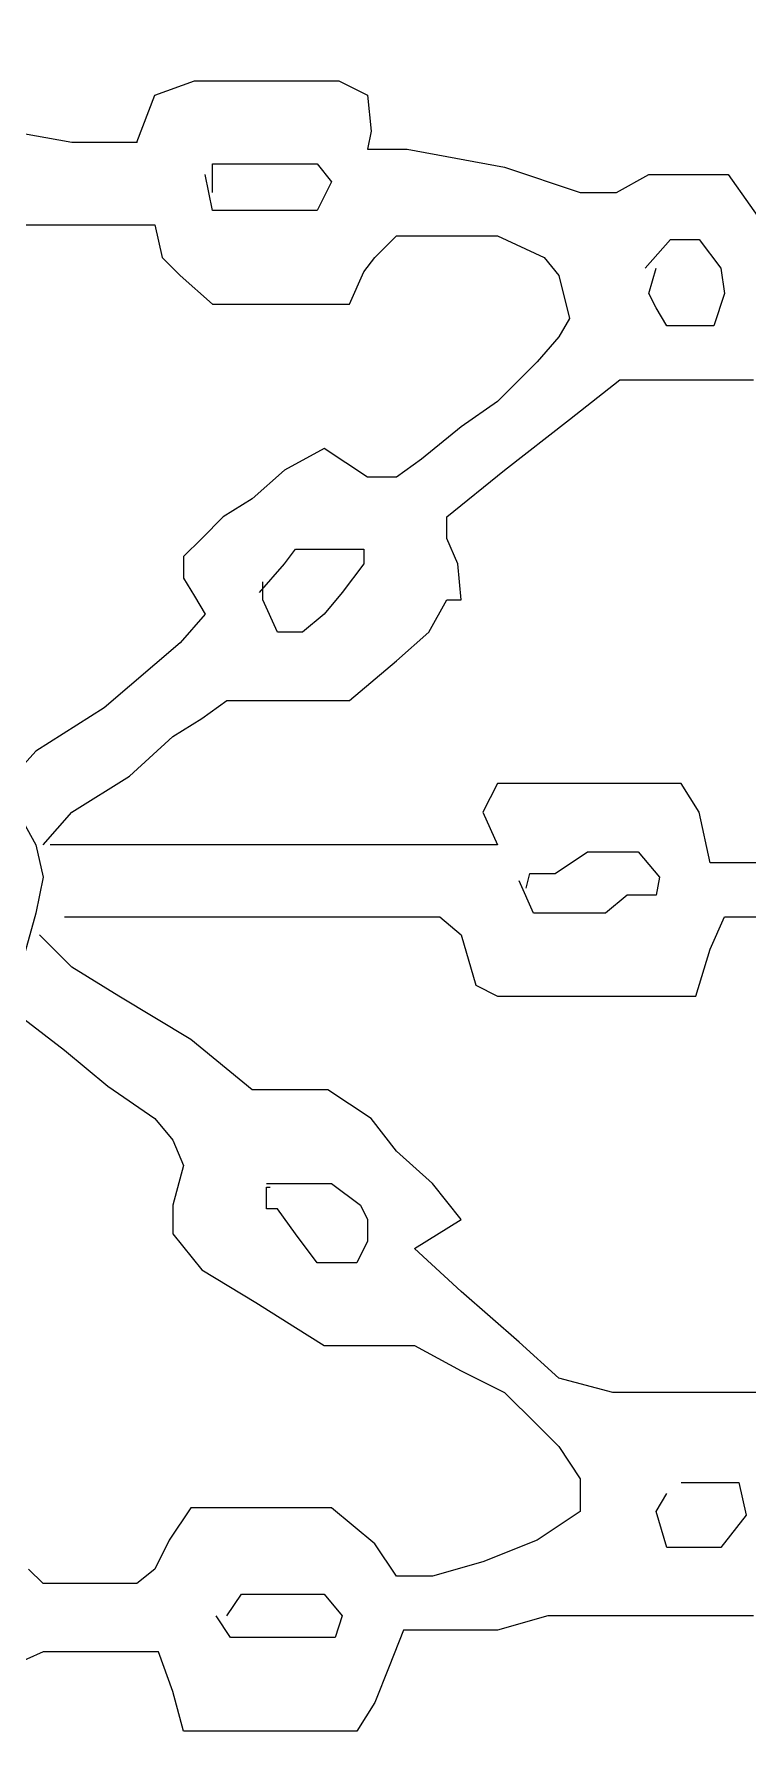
# Model space of a CAD drawing. Extents: x 731154 to 731744, y 4379381 to 4380408.
# Drawn here: x 731195.775 to 731197.755, y 4380242.795 to 4380247.51 of the extents above; entities that cross this region are included whole.
import ezdxf

# ---------------------------------------------------------------- set-up
doc = ezdxf.new("R2010")
doc.units = 0
doc.layers.get('0').update_dxf_attribs({"linetype": 'CONTINUOUS'})

msp = doc.modelspace()

# ---------------------------------------------------------------- linework, layer by layer
at = {"color": 0, "linetype": 'CONTINUOUS'}
for p, q in [((731196.11, 4380247.34), (731196.22, 4380247.38)), ((731196.11, 4380247.34), (731196.22, 4380247.38)), ((731196.22, 4380247.38), (731196.35, 4380247.38)), ((731196.22, 4380247.38), (731196.35, 4380247.38)), ((731196.35, 4380247.38), (731196.5, 4380247.38)), ((731196.35, 4380247.38), (731196.5, 4380247.38)), ((731196.5, 4380247.38), (731196.62, 4380247.38)), ((731196.5, 4380247.38), (731196.62, 4380247.38)), ((731196.62, 4380247.38), (731196.7, 4380247.34)), ((731196.62, 4380247.38), (731196.7, 4380247.34)), ((731196.06, 4380247.21), (731196.11, 4380247.34)), ((731196.06, 4380247.21), (731196.11, 4380247.34)), ((731196.7, 4380247.34), (731196.71, 4380247.24)), ((731196.7, 4380247.34), (731196.71, 4380247.24)), ((731195.71, 4380247.24), (731195.88, 4380247.21)), ((731195.71, 4380247.24), (731195.88, 4380247.21)), ((731196.71, 4380247.24), (731196.7, 4380247.19)), ((731196.71, 4380247.24), (731196.7, 4380247.19)), ((731195.88, 4380247.21), (731195.98, 4380247.21)), ((731195.88, 4380247.21), (731195.98, 4380247.21)), ((731195.98, 4380247.21), (731196.06, 4380247.21)), ((731195.98, 4380247.21), (731196.06, 4380247.21)), ((731196.7, 4380247.19), (731196.81, 4380247.19)), ((731196.7, 4380247.19), (731196.81, 4380247.19)), ((731196.81, 4380247.19), (731197.08, 4380247.14)), ((731196.81, 4380247.19), (731197.08, 4380247.14)), ((731196.27, 4380247.02), (731196.25, 4380247.12)), ((731196.27, 4380247.02), (731196.25, 4380247.12)), ((731196.27, 4380247.07), (731196.27, 4380247.15)), ((731196.27, 4380247.15), (731196.3, 4380247.15)), ((731196.27, 4380247.07), (731196.27, 4380247.15)), ((731196.27, 4380247.15), (731196.3, 4380247.15)), ((731196.3, 4380247.15), (731196.41, 4380247.15)), ((731196.3, 4380247.15), (731196.41, 4380247.15)), ((731196.41, 4380247.15), (731196.5, 4380247.15)), ((731196.41, 4380247.15), (731196.5, 4380247.15)), ((731196.5, 4380247.15), (731196.56, 4380247.15)), ((731196.5, 4380247.15), (731196.56, 4380247.15)), ((731196.56, 4380247.15), (731196.6, 4380247.1)), ((731196.56, 4380247.15), (731196.6, 4380247.1)), ((731197.08, 4380247.14), (731197.29, 4380247.07)), ((731197.08, 4380247.14), (731197.29, 4380247.07)), ((731197.39, 4380247.07), (731197.48, 4380247.12)), ((731197.39, 4380247.07), (731197.48, 4380247.12)), ((731197.48, 4380247.12), (731197.59, 4380247.12)), ((731197.48, 4380247.12), (731197.59, 4380247.12)), ((731197.59, 4380247.12), (731197.7, 4380247.12)), ((731197.59, 4380247.12), (731197.7, 4380247.12)), ((731197.7, 4380247.12), (731197.82, 4380246.95)), ((731197.7, 4380247.12), (731197.82, 4380246.95)), ((731196.6, 4380247.1), (731196.56, 4380247.02)), ((731196.6, 4380247.1), (731196.56, 4380247.02)), ((731197.29, 4380247.07), (731197.39, 4380247.07)), ((731197.29, 4380247.07), (731197.39, 4380247.07)), ((731195.71, 4380246.98), (731195.79, 4380246.98)), ((731195.71, 4380246.98), (731195.79, 4380246.98)), ((731195.79, 4380246.98), (731195.93, 4380246.98)), ((731195.79, 4380246.98), (731195.93, 4380246.98)), ((731195.93, 4380246.98), (731196.01, 4380246.98)), ((731195.93, 4380246.98), (731196.01, 4380246.98)), ((731196.01, 4380246.98), (731196.08, 4380246.98)), ((731196.01, 4380246.98), (731196.08, 4380246.98)), ((731196.08, 4380246.98), (731196.11, 4380246.98)), ((731196.08, 4380246.98), (731196.11, 4380246.98)), ((731196.11, 4380246.98), (731196.13, 4380246.89)), ((731196.11, 4380246.98), (731196.13, 4380246.89)), ((731196.34, 4380247.02), (731196.27, 4380247.02)), ((731196.34, 4380247.02), (731196.27, 4380247.02)), ((731196.47, 4380247.02), (731196.34, 4380247.02)), ((731196.47, 4380247.02), (731196.34, 4380247.02)), ((731196.56, 4380247.02), (731196.47, 4380247.02)), ((731196.56, 4380247.02), (731196.47, 4380247.02)), ((731196.72, 4380246.89), (731196.78, 4380246.95)), ((731196.72, 4380246.89), (731196.78, 4380246.95)), ((731196.78, 4380246.95), (731196.9, 4380246.95)), ((731196.78, 4380246.95), (731196.9, 4380246.95)), ((731196.9, 4380246.95), (731197.06, 4380246.95)), ((731196.9, 4380246.95), (731197.06, 4380246.95)), ((731197.06, 4380246.95), (731197.19, 4380246.89)), ((731197.06, 4380246.95), (731197.19, 4380246.89)), ((731197.47, 4380246.86), (731197.54, 4380246.94)), ((731197.47, 4380246.86), (731197.54, 4380246.94)), ((731197.54, 4380246.94), (731197.62, 4380246.94)), ((731197.54, 4380246.94), (731197.62, 4380246.94)), ((731197.62, 4380246.94), (731197.68, 4380246.86)), ((731197.62, 4380246.94), (731197.68, 4380246.86)), ((731196.13, 4380246.89), (731196.18, 4380246.84)), ((731196.13, 4380246.89), (731196.18, 4380246.84)), ((731196.69, 4380246.85), (731196.72, 4380246.89)), ((731196.69, 4380246.85), (731196.72, 4380246.89)), ((731197.19, 4380246.89), (731197.23, 4380246.84)), ((731197.19, 4380246.89), (731197.23, 4380246.84)), ((731196.18, 4380246.84), (731196.27, 4380246.76)), ((731196.18, 4380246.84), (731196.27, 4380246.76)), ((731196.65, 4380246.76), (731196.69, 4380246.85)), ((731196.65, 4380246.76), (731196.69, 4380246.85)), ((731197.23, 4380246.84), (731197.26, 4380246.72)), ((731197.23, 4380246.84), (731197.26, 4380246.72)), ((731197.48, 4380246.79), (731197.5, 4380246.86)), ((731197.48, 4380246.79), (731197.5, 4380246.86)), ((731197.68, 4380246.86), (731197.69, 4380246.79)), ((731197.68, 4380246.86), (731197.69, 4380246.79)), ((731197.5, 4380246.75), (731197.48, 4380246.79)), ((731197.5, 4380246.75), (731197.48, 4380246.79)), ((731197.69, 4380246.79), (731197.66, 4380246.7)), ((731197.69, 4380246.79), (731197.66, 4380246.7)), ((731196.27, 4380246.76), (731196.37, 4380246.76)), ((731196.27, 4380246.76), (731196.37, 4380246.76)), ((731196.37, 4380246.76), (731196.45, 4380246.76)), ((731196.37, 4380246.76), (731196.45, 4380246.76)), ((731196.45, 4380246.76), (731196.55, 4380246.76)), ((731196.45, 4380246.76), (731196.55, 4380246.76)), ((731196.55, 4380246.76), (731196.65, 4380246.76)), ((731196.55, 4380246.76), (731196.65, 4380246.76)), ((731197.53, 4380246.7), (731197.5, 4380246.75)), ((731197.53, 4380246.7), (731197.5, 4380246.75)), ((731197.26, 4380246.72), (731197.23, 4380246.67)), ((731197.26, 4380246.72), (731197.23, 4380246.67)), ((731197.59, 4380246.7), (731197.53, 4380246.7)), ((731197.59, 4380246.7), (731197.53, 4380246.7)), ((731197.66, 4380246.7), (731197.59, 4380246.7)), ((731197.66, 4380246.7), (731197.59, 4380246.7)), ((731197.23, 4380246.67), (731197.17, 4380246.6)), ((731197.23, 4380246.67), (731197.17, 4380246.6)), ((731197.17, 4380246.6), (731197.06, 4380246.49)), ((731197.17, 4380246.6), (731197.06, 4380246.49)), ((731197.26, 4380246.44), (731197.4, 4380246.55)), ((731197.26, 4380246.44), (731197.4, 4380246.55)), ((731197.4, 4380246.55), (731197.5, 4380246.55)), ((731197.4, 4380246.55), (731197.5, 4380246.55)), ((731197.5, 4380246.55), (731197.59, 4380246.55)), ((731197.5, 4380246.55), (731197.59, 4380246.55)), ((731197.59, 4380246.55), (731197.68, 4380246.55)), ((731197.59, 4380246.55), (731197.68, 4380246.55)), ((731197.68, 4380246.55), (731197.77, 4380246.55)), ((731197.68, 4380246.55), (731197.77, 4380246.55)), ((731197.06, 4380246.49), (731196.96, 4380246.42)), ((731197.06, 4380246.49), (731196.96, 4380246.42)), ((731196.96, 4380246.42), (731196.85, 4380246.33)), ((731196.96, 4380246.42), (731196.85, 4380246.33)), ((731197.08, 4380246.3), (731197.26, 4380246.44)), ((731197.08, 4380246.3), (731197.26, 4380246.44)), ((731196.58, 4380246.36), (731196.47, 4380246.3)), ((731196.58, 4380246.36), (731196.47, 4380246.3)), ((731196.7, 4380246.28), (731196.58, 4380246.36)), ((731196.7, 4380246.28), (731196.58, 4380246.36)), ((731196.85, 4380246.33), (731196.78, 4380246.28)), ((731196.85, 4380246.33), (731196.78, 4380246.28)), ((731196.47, 4380246.3), (731196.38, 4380246.22)), ((731196.47, 4380246.3), (731196.38, 4380246.22)), ((731196.78, 4380246.28), (731196.7, 4380246.28)), ((731196.78, 4380246.28), (731196.7, 4380246.28)), ((731196.92, 4380246.17), (731197.08, 4380246.3)), ((731196.92, 4380246.17), (731197.08, 4380246.3)), ((731196.38, 4380246.22), (731196.3, 4380246.17)), ((731196.38, 4380246.22), (731196.3, 4380246.17)), ((731196.3, 4380246.17), (731196.24, 4380246.11)), ((731196.3, 4380246.17), (731196.24, 4380246.11)), ((731196.92, 4380246.11), (731196.92, 4380246.17)), ((731196.92, 4380246.11), (731196.92, 4380246.17)), ((731196.24, 4380246.11), (731196.19, 4380246.06)), ((731196.24, 4380246.11), (731196.19, 4380246.06)), ((731196.95, 4380246.04), (731196.92, 4380246.11)), ((731196.95, 4380246.04), (731196.92, 4380246.11)), ((731196.19, 4380246.06), (731196.19, 4380246)), ((731196.19, 4380246.06), (731196.19, 4380246)), ((731196.4, 4380245.96), (731196.47, 4380246.04)), ((731196.4, 4380245.96), (731196.47, 4380246.04)), ((731196.47, 4380246.04), (731196.5, 4380246.08)), ((731196.47, 4380246.04), (731196.5, 4380246.08)), ((731196.5, 4380246.08), (731196.58, 4380246.08)), ((731196.5, 4380246.08), (731196.58, 4380246.08)), ((731196.58, 4380246.08), (731196.61, 4380246.08)), ((731196.58, 4380246.08), (731196.61, 4380246.08)), ((731196.61, 4380246.08), (731196.69, 4380246.08)), ((731196.61, 4380246.08), (731196.69, 4380246.08)), ((731196.69, 4380246.04), (731196.63, 4380245.96)), ((731196.69, 4380246.04), (731196.63, 4380245.96)), ((731196.69, 4380246.08), (731196.69, 4380246.04)), ((731196.69, 4380246.08), (731196.69, 4380246.04)), ((731196.96, 4380245.94), (731196.95, 4380246.04)), ((731196.96, 4380245.94), (731196.95, 4380246.04)), ((731196.19, 4380246), (731196.22, 4380245.95)), ((731196.19, 4380246), (731196.22, 4380245.95)), ((731196.41, 4380245.94), (731196.41, 4380245.99)), ((731196.41, 4380245.94), (731196.41, 4380245.99)), ((731196.22, 4380245.95), (731196.25, 4380245.9)), ((731196.22, 4380245.95), (731196.25, 4380245.9)), ((731196.45, 4380245.85), (731196.41, 4380245.94)), ((731196.45, 4380245.85), (731196.41, 4380245.94)), ((731196.63, 4380245.96), (731196.58, 4380245.9)), ((731196.63, 4380245.96), (731196.58, 4380245.9)), ((731196.87, 4380245.85), (731196.92, 4380245.94)), ((731196.87, 4380245.85), (731196.92, 4380245.94)), ((731196.92, 4380245.94), (731196.96, 4380245.94)), ((731196.92, 4380245.94), (731196.96, 4380245.94)), ((731196.25, 4380245.9), (731196.18, 4380245.82)), ((731196.25, 4380245.9), (731196.18, 4380245.82)), ((731196.58, 4380245.9), (731196.52, 4380245.85)), ((731196.58, 4380245.9), (731196.52, 4380245.85)), ((731196.52, 4380245.85), (731196.45, 4380245.85)), ((731196.52, 4380245.85), (731196.45, 4380245.85)), ((731196.78, 4380245.77), (731196.87, 4380245.85)), ((731196.78, 4380245.77), (731196.87, 4380245.85)), ((731196.18, 4380245.82), (731195.97, 4380245.64)), ((731196.18, 4380245.82), (731195.97, 4380245.64)), ((731196.65, 4380245.66), (731196.78, 4380245.77)), ((731196.65, 4380245.66), (731196.78, 4380245.77)), ((731196.24, 4380245.61), (731196.31, 4380245.66)), ((731196.24, 4380245.61), (731196.31, 4380245.66)), ((731196.31, 4380245.66), (731196.41, 4380245.66)), ((731196.31, 4380245.66), (731196.41, 4380245.66)), ((731196.41, 4380245.66), (731196.47, 4380245.66)), ((731196.41, 4380245.66), (731196.47, 4380245.66)), ((731196.47, 4380245.66), (731196.55, 4380245.66)), ((731196.47, 4380245.66), (731196.55, 4380245.66)), ((731196.55, 4380245.66), (731196.65, 4380245.66)), ((731196.55, 4380245.66), (731196.65, 4380245.66)), ((731195.97, 4380245.64), (731195.78, 4380245.52)), ((731195.97, 4380245.64), (731195.78, 4380245.52)), ((731196.16, 4380245.56), (731196.24, 4380245.61)), ((731196.16, 4380245.56), (731196.24, 4380245.61)), ((731195.78, 4380245.52), (731195.7, 4380245.43)), ((731195.78, 4380245.52), (731195.7, 4380245.43)), ((731196.04, 4380245.45), (731196.16, 4380245.56)), ((731196.04, 4380245.45), (731196.16, 4380245.56)), ((731195.88, 4380245.35), (731196.04, 4380245.45)), ((731195.88, 4380245.35), (731196.04, 4380245.45)), ((731197.06, 4380245.43), (731197.02, 4380245.35)), ((731197.06, 4380245.43), (731197.02, 4380245.35)), ((731197.12, 4380245.43), (731197.06, 4380245.43)), ((731197.12, 4380245.43), (731197.06, 4380245.43)), ((731197.29, 4380245.43), (731197.12, 4380245.43)), ((731197.29, 4380245.43), (731197.12, 4380245.43)), ((731197.45, 4380245.43), (731197.29, 4380245.43)), ((731197.45, 4380245.43), (731197.29, 4380245.43)), ((731197.57, 4380245.43), (731197.45, 4380245.43)), ((731197.57, 4380245.43), (731197.45, 4380245.43)), ((731197.62, 4380245.35), (731197.57, 4380245.43)), ((731197.62, 4380245.35), (731197.57, 4380245.43)), ((731195.73, 4380245.35), (731195.78, 4380245.26)), ((731195.73, 4380245.35), (731195.78, 4380245.26)), ((731195.8, 4380245.26), (731195.88, 4380245.35)), ((731195.8, 4380245.26), (731195.88, 4380245.35)), ((731197.02, 4380245.35), (731197.06, 4380245.26)), ((731197.02, 4380245.35), (731197.06, 4380245.26)), ((731197.65, 4380245.21), (731197.62, 4380245.35)), ((731197.65, 4380245.21), (731197.62, 4380245.35)), ((731195.78, 4380245.26), (731195.8, 4380245.17)), ((731195.78, 4380245.26), (731195.8, 4380245.17)), ((731196.02, 4380245.26), (731195.82, 4380245.26)), ((731196.02, 4380245.26), (731195.82, 4380245.26)), ((731196.31, 4380245.26), (731196.02, 4380245.26)), ((731196.31, 4380245.26), (731196.02, 4380245.26)), ((731196.7, 4380245.26), (731196.31, 4380245.26)), ((731196.7, 4380245.26), (731196.31, 4380245.26)), ((731196.9, 4380245.26), (731196.7, 4380245.26)), ((731196.9, 4380245.26), (731196.7, 4380245.26)), ((731197.06, 4380245.26), (731196.9, 4380245.26)), ((731197.06, 4380245.26), (731196.9, 4380245.26)), ((731197.22, 4380245.18), (731197.31, 4380245.24)), ((731197.22, 4380245.18), (731197.31, 4380245.24)), ((731197.31, 4380245.24), (731197.4, 4380245.24)), ((731197.31, 4380245.24), (731197.4, 4380245.24)), ((731197.4, 4380245.24), (731197.45, 4380245.24)), ((731197.4, 4380245.24), (731197.45, 4380245.24)), ((731197.45, 4380245.24), (731197.51, 4380245.17)), ((731197.45, 4380245.24), (731197.51, 4380245.17)), ((731197.69, 4380245.21), (731197.65, 4380245.21)), ((731197.69, 4380245.21), (731197.65, 4380245.21)), ((731197.79, 4380245.21), (731197.69, 4380245.21)), ((731197.79, 4380245.21), (731197.69, 4380245.21)), ((731195.8, 4380245.17), (731195.78, 4380245.07)), ((731195.8, 4380245.17), (731195.78, 4380245.07)), ((731197.16, 4380245.07), (731197.12, 4380245.16)), ((731197.16, 4380245.07), (731197.12, 4380245.16)), ((731197.14, 4380245.14), (731197.15, 4380245.18)), ((731197.14, 4380245.14), (731197.15, 4380245.18)), ((731197.15, 4380245.18), (731197.22, 4380245.18)), ((731197.15, 4380245.18), (731197.22, 4380245.18)), ((731197.51, 4380245.17), (731197.5, 4380245.12)), ((731197.51, 4380245.17), (731197.5, 4380245.12)), ((731197.42, 4380245.12), (731197.36, 4380245.07)), ((731197.42, 4380245.12), (731197.36, 4380245.07)), ((731197.5, 4380245.12), (731197.42, 4380245.12)), ((731197.5, 4380245.12), (731197.42, 4380245.12)), ((731195.78, 4380245.07), (731195.75, 4380244.96)), ((731195.78, 4380245.07), (731195.75, 4380244.96)), ((731195.86, 4380245.06), (731196.07, 4380245.06)), ((731195.86, 4380245.06), (731196.07, 4380245.06)), ((731196.07, 4380245.06), (731196.29, 4380245.06)), ((731196.07, 4380245.06), (731196.29, 4380245.06)), ((731196.29, 4380245.06), (731196.52, 4380245.06)), ((731196.29, 4380245.06), (731196.52, 4380245.06)), ((731196.52, 4380245.06), (731196.66, 4380245.06)), ((731196.52, 4380245.06), (731196.66, 4380245.06)), ((731196.66, 4380245.06), (731196.8, 4380245.06)), ((731196.66, 4380245.06), (731196.8, 4380245.06)), ((731196.8, 4380245.06), (731196.9, 4380245.06)), ((731196.8, 4380245.06), (731196.9, 4380245.06)), ((731196.9, 4380245.06), (731196.96, 4380245.01)), ((731196.9, 4380245.06), (731196.96, 4380245.01)), ((731197.18, 4380245.07), (731197.16, 4380245.07)), ((731197.18, 4380245.07), (731197.16, 4380245.07)), ((731197.25, 4380245.07), (731197.18, 4380245.07)), ((731197.25, 4380245.07), (731197.18, 4380245.07)), ((731197.31, 4380245.07), (731197.25, 4380245.07)), ((731197.31, 4380245.07), (731197.25, 4380245.07)), ((731197.36, 4380245.07), (731197.31, 4380245.07)), ((731197.36, 4380245.07), (731197.31, 4380245.07)), ((731197.65, 4380244.97), (731197.69, 4380245.06)), ((731197.65, 4380244.97), (731197.69, 4380245.06)), ((731197.69, 4380245.06), (731197.79, 4380245.06)), ((731197.69, 4380245.06), (731197.79, 4380245.06)), ((731195.88, 4380244.92), (731195.79, 4380245.01)), ((731195.88, 4380244.92), (731195.79, 4380245.01)), ((731196.96, 4380245.01), (731197, 4380244.87)), ((731196.96, 4380245.01), (731197, 4380244.87)), ((731197.61, 4380244.84), (731197.65, 4380244.97)), ((731197.61, 4380244.84), (731197.65, 4380244.97)), ((731196.01, 4380244.84), (731195.88, 4380244.92)), ((731196.01, 4380244.84), (731195.88, 4380244.92)), ((731197, 4380244.87), (731197.06, 4380244.84)), ((731197, 4380244.87), (731197.06, 4380244.84)), ((731195.69, 4380244.82), (731195.86, 4380244.69)), ((731195.69, 4380244.82), (731195.86, 4380244.69)), ((731196.21, 4380244.72), (731196.01, 4380244.84)), ((731196.21, 4380244.72), (731196.01, 4380244.84)), ((731197.06, 4380244.84), (731197.18, 4380244.84)), ((731197.06, 4380244.84), (731197.18, 4380244.84)), ((731197.18, 4380244.84), (731197.34, 4380244.84)), ((731197.18, 4380244.84), (731197.34, 4380244.84)), ((731197.34, 4380244.84), (731197.46, 4380244.84)), ((731197.34, 4380244.84), (731197.46, 4380244.84)), ((731197.46, 4380244.84), (731197.56, 4380244.84)), ((731197.46, 4380244.84), (731197.56, 4380244.84)), ((731197.56, 4380244.84), (731197.61, 4380244.84)), ((731197.56, 4380244.84), (731197.61, 4380244.84)), ((731196.38, 4380244.58), (731196.21, 4380244.72)), ((731196.38, 4380244.58), (731196.21, 4380244.72)), ((731195.86, 4380244.69), (731195.98, 4380244.59)), ((731195.86, 4380244.69), (731195.98, 4380244.59)), ((731195.98, 4380244.59), (731196.11, 4380244.5)), ((731195.98, 4380244.59), (731196.11, 4380244.5)), ((731196.43, 4380244.58), (731196.38, 4380244.58)), ((731196.43, 4380244.58), (731196.38, 4380244.58)), ((731196.52, 4380244.58), (731196.43, 4380244.58)), ((731196.52, 4380244.58), (731196.43, 4380244.58)), ((731196.59, 4380244.58), (731196.52, 4380244.58)), ((731196.59, 4380244.58), (731196.52, 4380244.58)), ((731196.71, 4380244.5), (731196.59, 4380244.58)), ((731196.71, 4380244.5), (731196.59, 4380244.58)), ((731196.11, 4380244.5), (731196.16, 4380244.44)), ((731196.11, 4380244.5), (731196.16, 4380244.44)), ((731196.78, 4380244.41), (731196.71, 4380244.5)), ((731196.78, 4380244.41), (731196.71, 4380244.5)), ((731196.16, 4380244.44), (731196.19, 4380244.37)), ((731196.16, 4380244.44), (731196.19, 4380244.37)), ((731196.88, 4380244.32), (731196.78, 4380244.41)), ((731196.88, 4380244.32), (731196.78, 4380244.41)), ((731196.19, 4380244.37), (731196.16, 4380244.26)), ((731196.19, 4380244.37), (731196.16, 4380244.26)), ((731196.42, 4380244.32), (731196.47, 4380244.32)), ((731196.42, 4380244.32), (731196.47, 4380244.32)), ((731196.42, 4380244.25), (731196.42, 4380244.31)), ((731196.42, 4380244.31), (731196.43, 4380244.31)), ((731196.42, 4380244.25), (731196.42, 4380244.31)), ((731196.42, 4380244.31), (731196.43, 4380244.31)), ((731196.47, 4380244.32), (731196.55, 4380244.32)), ((731196.47, 4380244.32), (731196.55, 4380244.32)), ((731196.55, 4380244.32), (731196.6, 4380244.32)), ((731196.55, 4380244.32), (731196.6, 4380244.32)), ((731196.6, 4380244.32), (731196.68, 4380244.26)), ((731196.6, 4380244.32), (731196.68, 4380244.26)), ((731196.96, 4380244.22), (731196.88, 4380244.32)), ((731196.96, 4380244.22), (731196.88, 4380244.32)), ((731196.16, 4380244.26), (731196.16, 4380244.18)), ((731196.16, 4380244.26), (731196.16, 4380244.18)), ((731196.45, 4380244.25), (731196.42, 4380244.25)), ((731196.45, 4380244.25), (731196.42, 4380244.25)), ((731196.5, 4380244.18), (731196.45, 4380244.25)), ((731196.5, 4380244.18), (731196.45, 4380244.25)), ((731196.68, 4380244.26), (731196.7, 4380244.22)), ((731196.68, 4380244.26), (731196.7, 4380244.22)), ((731196.7, 4380244.22), (731196.7, 4380244.16)), ((731196.7, 4380244.22), (731196.7, 4380244.16)), ((731196.83, 4380244.14), (731196.96, 4380244.22)), ((731196.83, 4380244.14), (731196.96, 4380244.22)), ((731196.16, 4380244.18), (731196.24, 4380244.08)), ((731196.16, 4380244.18), (731196.24, 4380244.08)), ((731196.56, 4380244.1), (731196.5, 4380244.18)), ((731196.56, 4380244.1), (731196.5, 4380244.18)), ((731196.7, 4380244.16), (731196.67, 4380244.1)), ((731196.7, 4380244.16), (731196.67, 4380244.1)), ((731196.6, 4380244.1), (731196.56, 4380244.1)), ((731196.6, 4380244.1), (731196.56, 4380244.1)), ((731196.67, 4380244.1), (731196.6, 4380244.1)), ((731196.67, 4380244.1), (731196.6, 4380244.1)), ((731196.96, 4380244.02), (731196.83, 4380244.14)), ((731196.96, 4380244.02), (731196.83, 4380244.14)), ((731196.24, 4380244.08), (731196.39, 4380243.99)), ((731196.24, 4380244.08), (731196.39, 4380243.99)), ((731197.12, 4380243.88), (731196.96, 4380244.02)), ((731197.12, 4380243.88), (731196.96, 4380244.02)), ((731196.39, 4380243.99), (731196.5, 4380243.92)), ((731196.39, 4380243.99), (731196.5, 4380243.92)), ((731196.5, 4380243.92), (731196.58, 4380243.87)), ((731196.5, 4380243.92), (731196.58, 4380243.87)), ((731196.58, 4380243.87), (731196.65, 4380243.87)), ((731196.58, 4380243.87), (731196.65, 4380243.87)), ((731196.65, 4380243.87), (731196.72, 4380243.87)), ((731196.65, 4380243.87), (731196.72, 4380243.87)), ((731196.72, 4380243.87), (731196.78, 4380243.87)), ((731196.72, 4380243.87), (731196.78, 4380243.87)), ((731196.78, 4380243.87), (731196.83, 4380243.87)), ((731196.78, 4380243.87), (731196.83, 4380243.87)), ((731196.83, 4380243.87), (731196.96, 4380243.8)), ((731196.83, 4380243.87), (731196.96, 4380243.8)), ((731197.23, 4380243.78), (731197.12, 4380243.88)), ((731197.23, 4380243.78), (731197.12, 4380243.88)), ((731196.96, 4380243.8), (731197.08, 4380243.74)), ((731196.96, 4380243.8), (731197.08, 4380243.74)), ((731197.38, 4380243.74), (731197.23, 4380243.78)), ((731197.38, 4380243.74), (731197.23, 4380243.78)), ((731197.08, 4380243.74), (731197.17, 4380243.65)), ((731197.08, 4380243.74), (731197.17, 4380243.65)), ((731197.49, 4380243.74), (731197.38, 4380243.74)), ((731197.49, 4380243.74), (731197.38, 4380243.74)), ((731197.57, 4380243.74), (731197.49, 4380243.74)), ((731197.57, 4380243.74), (731197.49, 4380243.74)), ((731197.69, 4380243.74), (731197.57, 4380243.74)), ((731197.69, 4380243.74), (731197.57, 4380243.74)), ((731197.85, 4380243.74), (731197.69, 4380243.74)), ((731197.85, 4380243.74), (731197.69, 4380243.74)), ((731197.17, 4380243.65), (731197.23, 4380243.59)), ((731197.17, 4380243.65), (731197.23, 4380243.59)), ((731197.23, 4380243.59), (731197.29, 4380243.5)), ((731197.23, 4380243.59), (731197.29, 4380243.5)), ((731197.29, 4380243.5), (731197.29, 4380243.41)), ((731197.29, 4380243.5), (731197.29, 4380243.41)), ((731197.57, 4380243.49), (731197.61, 4380243.49)), ((731197.57, 4380243.49), (731197.61, 4380243.49)), ((731197.61, 4380243.49), (731197.73, 4380243.49)), ((731197.61, 4380243.49), (731197.73, 4380243.49)), ((731197.73, 4380243.49), (731197.75, 4380243.4)), ((731197.73, 4380243.49), (731197.75, 4380243.4)), ((731197.5, 4380243.41), (731197.53, 4380243.46)), ((731197.5, 4380243.41), (731197.53, 4380243.46)), ((731196.21, 4380243.42), (731196.15, 4380243.33)), ((731196.21, 4380243.42), (731196.15, 4380243.33)), ((731196.32, 4380243.42), (731196.21, 4380243.42)), ((731196.32, 4380243.42), (731196.21, 4380243.42)), ((731196.42, 4380243.42), (731196.32, 4380243.42)), ((731196.42, 4380243.42), (731196.32, 4380243.42)), ((731196.6, 4380243.42), (731196.42, 4380243.42)), ((731196.6, 4380243.42), (731196.42, 4380243.42)), ((731196.72, 4380243.32), (731196.6, 4380243.42)), ((731196.72, 4380243.32), (731196.6, 4380243.42)), ((731197.29, 4380243.41), (731197.17, 4380243.33)), ((731197.29, 4380243.41), (731197.17, 4380243.33)), ((731197.53, 4380243.31), (731197.5, 4380243.41)), ((731197.53, 4380243.31), (731197.5, 4380243.41)), ((731197.75, 4380243.4), (731197.68, 4380243.31)), ((731197.75, 4380243.4), (731197.68, 4380243.31)), ((731196.15, 4380243.33), (731196.11, 4380243.25)), ((731196.15, 4380243.33), (731196.11, 4380243.25)), ((731196.78, 4380243.23), (731196.72, 4380243.32)), ((731196.78, 4380243.23), (731196.72, 4380243.32)), ((731197.17, 4380243.33), (731197.02, 4380243.27)), ((731197.17, 4380243.33), (731197.02, 4380243.27)), ((731197.57, 4380243.31), (731197.53, 4380243.31)), ((731197.57, 4380243.31), (731197.53, 4380243.31)), ((731197.62, 4380243.31), (731197.57, 4380243.31)), ((731197.62, 4380243.31), (731197.57, 4380243.31)), ((731197.68, 4380243.31), (731197.62, 4380243.31)), ((731197.68, 4380243.31), (731197.62, 4380243.31)), ((731197.02, 4380243.27), (731196.88, 4380243.23)), ((731197.02, 4380243.27), (731196.88, 4380243.23)), ((731195.8, 4380243.21), (731195.76, 4380243.25)), ((731195.8, 4380243.21), (731195.76, 4380243.25)), ((731195.97, 4380243.21), (731195.8, 4380243.21)), ((731195.97, 4380243.21), (731195.8, 4380243.21)), ((731196.06, 4380243.21), (731195.97, 4380243.21)), ((731196.06, 4380243.21), (731195.97, 4380243.21)), ((731196.11, 4380243.25), (731196.06, 4380243.21)), ((731196.11, 4380243.25), (731196.06, 4380243.21)), ((731196.88, 4380243.23), (731196.78, 4380243.23)), ((731196.88, 4380243.23), (731196.78, 4380243.23)), ((731196.31, 4380243.12), (731196.35, 4380243.18)), ((731196.31, 4380243.12), (731196.35, 4380243.18)), ((731196.35, 4380243.18), (731196.42, 4380243.18)), ((731196.35, 4380243.18), (731196.42, 4380243.18)), ((731196.42, 4380243.18), (731196.5, 4380243.18)), ((731196.42, 4380243.18), (731196.5, 4380243.18)), ((731196.5, 4380243.18), (731196.58, 4380243.18)), ((731196.5, 4380243.18), (731196.58, 4380243.18)), ((731196.58, 4380243.18), (731196.63, 4380243.12)), ((731196.58, 4380243.18), (731196.63, 4380243.12)), ((731196.32, 4380243.06), (731196.28, 4380243.12)), ((731196.32, 4380243.06), (731196.28, 4380243.12)), ((731196.63, 4380243.12), (731196.61, 4380243.06)), ((731196.63, 4380243.12), (731196.61, 4380243.06)), ((731197.2, 4380243.12), (731197.06, 4380243.08)), ((731197.2, 4380243.12), (731197.06, 4380243.08)), ((731197.4, 4380243.12), (731197.2, 4380243.12)), ((731197.4, 4380243.12), (731197.2, 4380243.12)), ((731197.48, 4380243.12), (731197.4, 4380243.12)), ((731197.48, 4380243.12), (731197.4, 4380243.12)), ((731197.59, 4380243.12), (731197.48, 4380243.12)), ((731197.59, 4380243.12), (731197.48, 4380243.12)), ((731197.68, 4380243.12), (731197.59, 4380243.12)), ((731197.68, 4380243.12), (731197.59, 4380243.12)), ((731197.77, 4380243.12), (731197.68, 4380243.12)), ((731197.77, 4380243.12), (731197.68, 4380243.12)), ((731196.8, 4380243.08), (731196.76, 4380242.98)), ((731196.8, 4380243.08), (731196.76, 4380242.98)), ((731196.88, 4380243.08), (731196.8, 4380243.08)), ((731196.88, 4380243.08), (731196.8, 4380243.08)), ((731197.06, 4380243.08), (731196.88, 4380243.08)), ((731197.06, 4380243.08), (731196.88, 4380243.08)), ((731195.8, 4380243.02), (731195.71, 4380242.98)), ((731195.8, 4380243.02), (731195.71, 4380242.98)), ((731195.84, 4380243.02), (731195.8, 4380243.02)), ((731195.84, 4380243.02), (731195.8, 4380243.02)), ((731195.97, 4380243.02), (731195.84, 4380243.02)), ((731195.97, 4380243.02), (731195.84, 4380243.02)), ((731196.12, 4380243.02), (731195.97, 4380243.02)), ((731196.12, 4380243.02), (731195.97, 4380243.02)), ((731196.16, 4380242.91), (731196.12, 4380243.02)), ((731196.16, 4380242.91), (731196.12, 4380243.02)), ((731196.35, 4380243.06), (731196.32, 4380243.06)), ((731196.35, 4380243.06), (731196.32, 4380243.06)), ((731196.39, 4380243.06), (731196.35, 4380243.06)), ((731196.39, 4380243.06), (731196.35, 4380243.06)), ((731196.47, 4380243.06), (731196.39, 4380243.06)), ((731196.47, 4380243.06), (731196.39, 4380243.06)), ((731196.55, 4380243.06), (731196.47, 4380243.06)), ((731196.55, 4380243.06), (731196.47, 4380243.06)), ((731196.61, 4380243.06), (731196.55, 4380243.06)), ((731196.61, 4380243.06), (731196.55, 4380243.06)), ((731196.76, 4380242.98), (731196.72, 4380242.88)), ((731196.76, 4380242.98), (731196.72, 4380242.88)), ((731196.19, 4380242.8), (731196.16, 4380242.91)), ((731196.19, 4380242.8), (731196.16, 4380242.91)), ((731196.72, 4380242.88), (731196.67, 4380242.8)), ((731196.72, 4380242.88), (731196.67, 4380242.8)), ((731196.27, 4380242.8), (731196.19, 4380242.8)), ((731196.27, 4380242.8), (731196.19, 4380242.8)), ((731196.42, 4380242.8), (731196.27, 4380242.8)), ((731196.42, 4380242.8), (731196.27, 4380242.8)), ((731196.52, 4380242.8), (731196.42, 4380242.8)), ((731196.52, 4380242.8), (731196.42, 4380242.8)), ((731196.67, 4380242.8), (731196.52, 4380242.8)), ((731196.67, 4380242.8), (731196.52, 4380242.8))]:
    msp.add_line(p, q, dxfattribs=at)
msp.add_point((731196.06, 4380247.21), dxfattribs=at)
msp.add_point((731196.06, 4380247.21), dxfattribs=at)

# ---------------------------------------------------------------- meshes
mesh = msp.add_polyface(dxfattribs=at)
corners = [(731154.5, 4379381), (731154.5, 4379381), (731154.5, 4379571.9618), (731462.5, 4379381), (731154.5, 4379746.4935), (731744, 4379381), (731154.5, 4380407.5), (731744, 4380042.0065), (731744, 4380407.5)]
mesh.append_faces([[corners[k] for k in face] for face in [(0, 1, 3, 2), (2, 3, 5, 4), (4, 5, 7, 6), (6, 7, 8, 8)]], dxfattribs={"vtx0": -1, "vtx2": -1, "color": 0})
mesh = msp.add_polyface(dxfattribs=at)
corners = [(731164.5, 4380221), (731164.5, 4380221), (731164.5, 4380395.2713), (731445.58, 4380221), (731164.5, 4380401.5), (731445.58, 4380227.2287), (731445.58, 4380401.5)]
mesh.append_faces([[corners[k] for k in face] for face in [(0, 1, 3, 2), (2, 3, 5, 4), (4, 5, 6, 6)]], dxfattribs={"vtx0": -1, "vtx2": -1, "color": 0})

doc.saveas('drawing.dxf')
